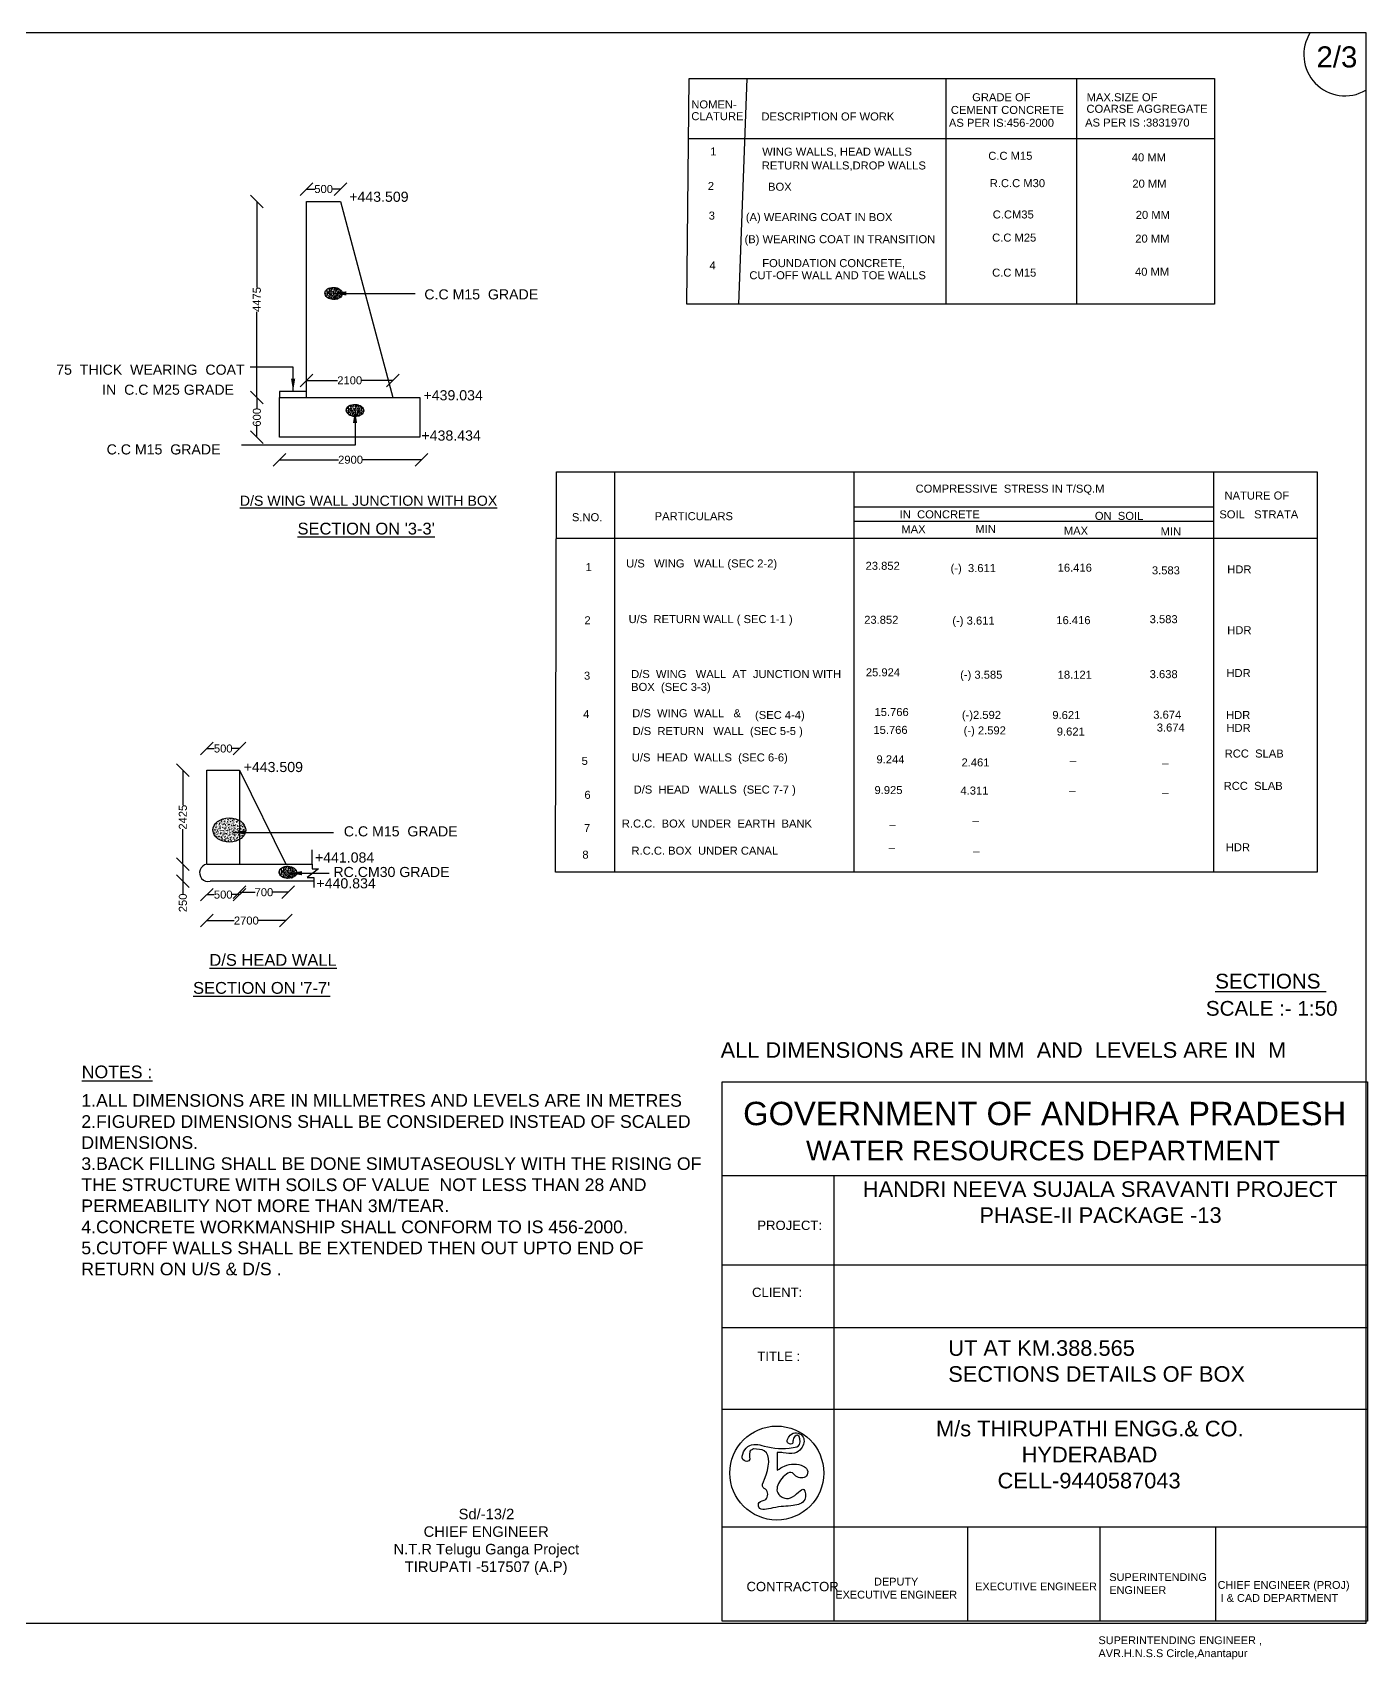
# Model space of a CAD drawing. Header units: millimetres. Extents: x 3470 to 9272, y 2810 to 6671.
# Drawn here: x 6104 to 9272, y 2810 to 6671 of the extents above; entities that cross this region are included whole.
import ezdxf

# ---------------------------------------------------------------- set-up
doc = ezdxf.new("R2010")
doc.units = ezdxf.units.MM
doc.header["$MEASUREMENT"] = 0
for name, color, linetype in [('DIMENSIONS', 7, 'Continuous'), ('DRAWING', 2, 'Continuous'), ('TEXT', 7, 'Continuous')]:
    doc.layers.add(name, color=color, linetype=linetype)
doc.styles.get("Standard").update_dxf_attribs({"font": 'arial.ttf', "height": 19})
doc.dimstyles.get("Standard").update_dxf_attribs({"dimtxt": 24, "dimasz": 30, "dimexe": 0.18, "dimexo": 0.0625, "dimgap": 0.09, "dimtad": 0, "dimdec": 0, "dimzin": 0, "dimdsep": 46, "dimtxsty": 'Standard', "dimblk": 'OBLIQUE', "dimcen": 0.09, "dimse1": 1, "dimse2": 1, "dimadec": 0, "dimazin": 0, "dimtfac": 1, "dimtdec": 0, "dimtofl": 0, "dimtmove": 0, "dimatfit": 3, "dimfxl": 1, "dimtolj": 1, "dimtzin": 0, "dimarcsym": 0})
pattern_1 = [(50, (0, 0), (7.172602, -0.6275213), [0.75, -8.25]), (355, (0, 0), (-1.3875133, 7.5219213), [0.6, -6.6]), (100.4514, (0.598, -0.052), (5.785094, 6.8943954), [0.637402, -7.011421]), (46.1842, (0, 2), (10.6724105, -1.65519), [1.125, -12.375]), (96.6356, (0.889, 1.862), (9.346627, 9.741179), [0.956103, -10.51713]), (351.1842, (0, 2), (9.34662, 9.741186), [0.9, -9.9]), (21, (1, 1.5), (5.9690705, -4.026189), [0.75, -8.25]), (326, (1, 1.5), (2.433153, 7.2515005), [0.6, -6.6]), (71.4514, (1.4974, 1.1645), (8.402226, 3.225305), [0.637402, -7.011421]), (37.5, (0, 0), (0.12159855, 3.3289385), [0, -6.52, 0, -6.7, 0, -6.625]), (7.5, (0, 0), (2.6306954, 3.9441171), [0, -3.82, 0, -6.37, 0, -2.525]), (327.5, (-2.23, 0), (5.3382244, -0.2255487), [0, -2.5, 0, -7.8, 0, -10.35]), (317.5, (-3.23, 0), (5.8318617, 1.0010498), [0, -3.25, 0, -5.18, 0, -7.35])]

# ---------------------------------------------------------------- blocks, each defined once
blk = doc.blocks.new('_Oblique')
at = {"color": 0, "linetype": 'ByBlock', "lineweight": -2}
blk.add_line((-0.5, -0.5), (0.5, 0.5), dxfattribs=at)
blk = doc.blocks.new('*D14')
at = {"layer": 'Defpoints', "color": 0}
for p in [(6835.1, 6299.9), (6754.3, 6270.5), (6835.1, 6270.5)]:
    blk.add_point(p, dxfattribs=at)
at = {"layer": 'DIMENSIONS', "color": 0, "lineweight": -2}
for p, q in [((6754.3, 6299.9), (6773.7, 6299.9)), ((6835.1, 6299.9), (6815.8, 6299.9))]:
    blk.add_line(p, q, dxfattribs=at)
at = {"layer": 'DIMENSIONS', "color": 0, "lineweight": -2, "xscale": 30, "yscale": 30, "zscale": 30, "rotation": 180}
blk.add_blockref('_Oblique', (6754.3, 6299.9), dxfattribs=at)
at = {"layer": 'DIMENSIONS', "color": 0, "lineweight": -2, "xscale": 30, "yscale": 30, "zscale": 30}
blk.add_blockref('_Oblique', (6835.1, 6299.9), dxfattribs=at)
at = {"layer": 'DIMENSIONS', "color": 0, "insert": (6794.7, 6299.9), "char_height": 19, "attachment_point": 5}
blk.add_mtext('\\A1;500', dxfattribs=at)
blk = doc.blocks.new('*D15')
at = {"layer": 'Defpoints', "color": 0}
for p in [(6754.3, 6270.5), (6636.3, 5805), (6754.3, 5805)]:
    blk.add_point(p, dxfattribs=at)
at = {"layer": 'DIMENSIONS', "color": 0, "lineweight": -2}
for p, q in [((6636.3, 6270.5), (6636.3, 6066.6)), ((6636.3, 5805), (6636.3, 6008.8))]:
    blk.add_line(p, q, dxfattribs=at)
at = {"layer": 'DIMENSIONS', "color": 0, "lineweight": -2, "xscale": 30, "yscale": 30, "zscale": 30}
for p, rotation in [((6636.3, 6270.5), 90), ((6636.3, 5805), 270)]:
    blk.add_blockref('_Oblique', p, dxfattribs=dict(at, rotation=rotation))
at = {"layer": 'DIMENSIONS', "color": 0, "insert": (6636.3, 6037.7), "char_height": 19, "attachment_point": 5, "rotation": 90}
blk.add_mtext('\\A1;4475', dxfattribs=at)
blk = doc.blocks.new('*D16')
at = {"layer": 'Defpoints', "color": 0}
for p in [(6690.3, 5805), (6636.3, 5711), (6690.3, 5711)]:
    blk.add_point(p, dxfattribs=at)
at = {"layer": 'DIMENSIONS', "color": 0, "lineweight": -2}
for p, q in [((6636.3, 5805), (6636.3, 5779.1)), ((6636.3, 5711), (6636.3, 5736.9))]:
    blk.add_line(p, q, dxfattribs=at)
at = {"layer": 'DIMENSIONS', "color": 0, "lineweight": -2, "xscale": 30, "yscale": 30, "zscale": 30}
for p, rotation in [((6636.3, 5805), 90), ((6636.3, 5711), 270)]:
    blk.add_blockref('_Oblique', p, dxfattribs=dict(at, rotation=rotation))
at = {"layer": 'DIMENSIONS', "color": 0, "insert": (6636.3, 5758), "char_height": 19, "attachment_point": 5, "rotation": 90}
blk.add_mtext('\\A1;600', dxfattribs=at)
blk = doc.blocks.new('*D17')
at = {"layer": 'Defpoints', "color": 0}
for p in [(6959, 5845.7), (6754.3, 5812.2), (6959, 5805)]:
    blk.add_point(p, dxfattribs=at)
at = {"layer": 'DIMENSIONS', "color": 0, "lineweight": -2}
for p, q in [((6754.3, 5845.7), (6828, 5845.7)), ((6959, 5845.7), (6885.2, 5845.7))]:
    blk.add_line(p, q, dxfattribs=at)
at = {"layer": 'DIMENSIONS', "color": 0, "lineweight": -2, "xscale": 30, "yscale": 30, "zscale": 30, "rotation": 180}
blk.add_blockref('_Oblique', (6754.3, 5845.7), dxfattribs=at)
at = {"layer": 'DIMENSIONS', "color": 0, "lineweight": -2, "xscale": 30, "yscale": 30, "zscale": 30}
blk.add_blockref('_Oblique', (6959, 5845.7), dxfattribs=at)
at = {"layer": 'DIMENSIONS', "color": 0, "insert": (6856.6, 5845.7), "char_height": 19, "attachment_point": 5}
blk.add_mtext('\\A1;2100', dxfattribs=at)
blk = doc.blocks.new('*D18')
at = {"layer": 'Defpoints', "color": 0}
for p in [(6690.3, 5711), (7026.9, 5702.9), (7026.9, 5657.3)]:
    blk.add_point(p, dxfattribs=at)
at = {"layer": 'DIMENSIONS', "color": 0, "lineweight": -2}
for p, q in [((6690.3, 5657.3), (6830, 5657.3)), ((7026.9, 5657.3), (6887.2, 5657.3))]:
    blk.add_line(p, q, dxfattribs=at)
at = {"layer": 'DIMENSIONS', "color": 0, "lineweight": -2, "xscale": 30, "yscale": 30, "zscale": 30, "rotation": 180}
blk.add_blockref('_Oblique', (6690.3, 5657.3), dxfattribs=at)
at = {"layer": 'DIMENSIONS', "color": 0, "lineweight": -2, "xscale": 30, "yscale": 30, "zscale": 30}
blk.add_blockref('_Oblique', (7026.9, 5657.3), dxfattribs=at)
at = {"layer": 'DIMENSIONS', "color": 0, "insert": (6858.6, 5657.3), "char_height": 19, "attachment_point": 5}
blk.add_mtext('\\A1;2900', dxfattribs=at)
blk = doc.blocks.new('*D36')
at = {"layer": 'Defpoints', "color": 0}
for p in [(6595.2, 4971.8), (6517.6, 4920.3), (6595.2, 4920.3)]:
    blk.add_point(p, dxfattribs=at)
at = {"layer": 'DIMENSIONS', "color": 0, "lineweight": -2}
for p, q in [((6517.6, 4971.8), (6535.3, 4971.8)), ((6595.2, 4971.8), (6577.4, 4971.8))]:
    blk.add_line(p, q, dxfattribs=at)
at = {"layer": 'DIMENSIONS', "color": 0, "lineweight": -2, "xscale": 30, "yscale": 30, "zscale": 30, "rotation": 180}
blk.add_blockref('_Oblique', (6517.6, 4971.8), dxfattribs=at)
at = {"layer": 'DIMENSIONS', "color": 0, "lineweight": -2, "xscale": 30, "yscale": 30, "zscale": 30}
blk.add_blockref('_Oblique', (6595.2, 4971.8), dxfattribs=at)
at = {"layer": 'DIMENSIONS', "color": 0, "insert": (6556.4, 4971.8), "char_height": 19, "attachment_point": 5}
blk.add_mtext('\\A1;500', dxfattribs=at)
blk = doc.blocks.new('*D37')
at = {"layer": 'Defpoints', "color": 0}
for p in [(6517.6, 4920.3), (6460.7, 4697.4), (6517.6, 4697.4)]:
    blk.add_point(p, dxfattribs=at)
at = {"layer": 'DIMENSIONS', "color": 0, "lineweight": -2}
for p, q in [((6460.7, 4920.3), (6460.7, 4837.6)), ((6460.7, 4697.4), (6460.7, 4780.2))]:
    blk.add_line(p, q, dxfattribs=at)
at = {"layer": 'DIMENSIONS', "color": 0, "lineweight": -2, "xscale": 30, "yscale": 30, "zscale": 30}
for p, rotation in [((6460.7, 4920.3), 90), ((6460.7, 4697.4), 270)]:
    blk.add_blockref('_Oblique', p, dxfattribs=dict(at, rotation=rotation))
at = {"layer": 'DIMENSIONS', "color": 0, "insert": (6460.7, 4808.9), "char_height": 19, "attachment_point": 5, "rotation": 90}
blk.add_mtext('\\A1;2425', dxfattribs=at)
blk = doc.blocks.new('*D38')
at = {"layer": 'Defpoints', "color": 0}
for p in [(6517.6, 4697.4), (6460.7, 4656.7), (6517.6, 4656.7)]:
    blk.add_point(p, dxfattribs=at)
at = {"layer": 'DIMENSIONS', "color": 0, "lineweight": -2}
for p, q in [((6460.7, 4697.4), (6460.7, 4656.7)), ((6460.7, 4656.7), (6460.7, 4626.7))]:
    blk.add_line(p, q, dxfattribs=at)
at = {"layer": 'DIMENSIONS', "color": 0, "lineweight": -2, "xscale": 30, "yscale": 30, "zscale": 30}
for p, rotation in [((6460.7, 4697.4), 90), ((6460.7, 4656.7), 270)]:
    blk.add_blockref('_Oblique', p, dxfattribs=dict(at, rotation=rotation))
at = {"layer": 'DIMENSIONS', "color": 0, "insert": (6460.7, 4605.5), "char_height": 19, "attachment_point": 5, "rotation": 90}
blk.add_mtext('\\A1;250', dxfattribs=at)
blk = doc.blocks.new('*D39')
at = {"layer": 'Defpoints', "color": 0}
for p in [(6517.6, 4697.4), (6595.2, 4697.4), (6595.2, 4625)]:
    blk.add_point(p, dxfattribs=at)
at = {"layer": 'DIMENSIONS', "color": 0, "lineweight": -2}
for p, q in [((6517.6, 4625), (6535.3, 4625)), ((6595.2, 4625), (6577.4, 4625))]:
    blk.add_line(p, q, dxfattribs=at)
at = {"layer": 'DIMENSIONS', "color": 0, "lineweight": -2, "xscale": 30, "yscale": 30, "zscale": 30, "rotation": 180}
blk.add_blockref('_Oblique', (6517.6, 4625), dxfattribs=at)
at = {"layer": 'DIMENSIONS', "color": 0, "lineweight": -2, "xscale": 30, "yscale": 30, "zscale": 30}
blk.add_blockref('_Oblique', (6595.2, 4625), dxfattribs=at)
at = {"layer": 'DIMENSIONS', "color": 0, "insert": (6556.4, 4625), "char_height": 19, "attachment_point": 5}
blk.add_mtext('\\A1;500', dxfattribs=at)
blk = doc.blocks.new('*D40')
at = {"layer": 'Defpoints', "color": 0}
for p in [(6595.4, 4697.4), (6710.7, 4692.5), (6710.7, 4630.7)]:
    blk.add_point(p, dxfattribs=at)
at = {"layer": 'DIMENSIONS', "color": 0, "lineweight": -2}
for p, q in [((6595.4, 4630.7), (6632.1, 4630.7)), ((6710.7, 4630.7), (6674, 4630.7))]:
    blk.add_line(p, q, dxfattribs=at)
at = {"layer": 'DIMENSIONS', "color": 0, "lineweight": -2, "xscale": 30, "yscale": 30, "zscale": 30, "rotation": 180}
blk.add_blockref('_Oblique', (6595.4, 4630.7), dxfattribs=at)
at = {"layer": 'DIMENSIONS', "color": 0, "lineweight": -2, "xscale": 30, "yscale": 30, "zscale": 30}
blk.add_blockref('_Oblique', (6710.7, 4630.7), dxfattribs=at)
at = {"layer": 'DIMENSIONS', "color": 0, "insert": (6653, 4630.7), "char_height": 19, "attachment_point": 5}
blk.add_mtext('\\A1;700', dxfattribs=at)
blk = doc.blocks.new('*D41')
at = {"layer": 'Defpoints', "color": 0}
for p in [(6517.6, 4697.4), (6704.9, 4697.4), (6704.9, 4563.4)]:
    blk.add_point(p, dxfattribs=at)
at = {"layer": 'DIMENSIONS', "color": 0, "lineweight": -2}
for p, q in [((6517.6, 4563.4), (6582.7, 4563.4)), ((6704.9, 4563.4), (6639.9, 4563.4))]:
    blk.add_line(p, q, dxfattribs=at)
at = {"layer": 'DIMENSIONS', "color": 0, "lineweight": -2, "xscale": 30, "yscale": 30, "zscale": 30, "rotation": 180}
blk.add_blockref('_Oblique', (6517.6, 4563.4), dxfattribs=at)
at = {"layer": 'DIMENSIONS', "color": 0, "lineweight": -2, "xscale": 30, "yscale": 30, "zscale": 30}
blk.add_blockref('_Oblique', (6704.9, 4563.4), dxfattribs=at)
at = {"layer": 'DIMENSIONS', "color": 0, "insert": (6611.3, 4563.4), "char_height": 19, "attachment_point": 5}
blk.add_mtext('\\A1;2700', dxfattribs=at)

msp = doc.modelspace()

# ---------------------------------------------------------------- hatches: boundary and pattern name
at = {"layer": 'DRAWING'}
h = msp.add_hatch(dxfattribs=at)
h.set_pattern_fill('AR-CONC', color=0, style=0)
h.set_pattern_definition([(50, (108.434, 1374.0526), (7.172602, -0.6275213), [0.75, -8.25]), (355, (108.434, 1374.0526), (-1.3875133, 7.5219213), [0.6, -6.6]), (100.4514, (109.032, 1374), (5.785094, 6.8943954), [0.637402, -7.011421]), (46.1842, (108.434, 1376.0526), (10.6724105, -1.65519), [1.125, -12.375]), (96.6356, (109.323, 1375.915), (9.346627, 9.741179), [0.956103, -10.51713]), (351.1842, (108.434, 1376.053), (9.34662, 9.741186), [0.9, -9.9]), (21, (109.434, 1375.5526), (5.9690705, -4.026189), [0.75, -8.25]), (326, (109.434, 1375.5526), (2.433153, 7.2515005), [0.6, -6.6]), (71.4514, (109.9315, 1375.217), (8.402226, 3.225305), [0.637402, -7.011421]), (37.5, (108.434, 1374.0526), (0.12159855, 3.3289385), [0, -6.52, 0, -6.7, 0, -6.625]), (7.5, (108.434, 1374.0526), (2.6306954, 3.9441171), [0, -3.82, 0, -6.37, 0, -2.525]), (327.5, (106.204, 1374.0526), (5.3382244, -0.2255487), [0, -2.5, 0, -7.8, 0, -10.35]), (317.5, (105.204, 1374.0526), (5.8318617, 1.0010498), [0, -3.25, 0, -5.18, 0, -7.35])])
edge = h.paths.add_edge_path()
edge.add_ellipse((6818.4, 6052.2), major_axis=(-20.7, 0.7), ratio=0.693595, start_angle=0, end_angle=360)
h = msp.add_hatch(dxfattribs=at)
h.set_pattern_fill('AR-CONC', color=0, style=0)
h.set_pattern_definition([(50, (159.233, 1096.1715), (7.172602, -0.6275213), [0.75, -8.25]), (355, (159.233, 1096.1715), (-1.3875133, 7.5219213), [0.6, -6.6]), (100.4514, (159.831, 1096.119), (5.785094, 6.8943954), [0.637402, -7.011421]), (46.1842, (159.233, 1098.1715), (10.6724105, -1.65519), [1.125, -12.375]), (96.6356, (160.122, 1098.034), (9.346627, 9.741179), [0.956103, -10.51713]), (351.1842, (159.233, 1098.172), (9.34662, 9.741186), [0.9, -9.9]), (21, (160.233, 1097.6715), (5.9690705, -4.026189), [0.75, -8.25]), (326, (160.233, 1097.6715), (2.433153, 7.2515005), [0.6, -6.6]), (71.4514, (160.7305, 1097.336), (8.402226, 3.225305), [0.637402, -7.011421]), (37.5, (159.233, 1096.1715), (0.12159855, 3.3289385), [0, -6.52, 0, -6.7, 0, -6.625]), (7.5, (159.233, 1096.1715), (2.6306954, 3.9441171), [0, -3.82, 0, -6.37, 0, -2.525]), (327.5, (157.003, 1096.1715), (5.3382244, -0.2255487), [0, -2.5, 0, -7.8, 0, -10.35]), (317.5, (156.003, 1096.1715), (5.8318617, 1.0010498), [0, -3.25, 0, -5.18, 0, -7.35])])
edge = h.paths.add_edge_path()
edge.add_ellipse((6869.2, 5774.3), major_axis=(-20.7, 0.7), ratio=0.693595, start_angle=0, end_angle=360)
h = msp.add_hatch(dxfattribs=at)
h.set_pattern_fill('AR-CONC', color=0, style=0)
h.set_pattern_definition(pattern_1)
edge = h.paths.add_edge_path()
edge.add_ellipse((6570.9, 4778.5), major_axis=(-38.8, -0.6), ratio=0.738592, start_angle=230.5706, end_angle=488.1013)
edge.add_line((6595.2, 4756.3), (6595.2, 4801.1))
edge = h.paths.add_edge_path()
edge.add_ellipse((6570.9, 4778.5), major_axis=(-38.8, -0.6), ratio=0.738592, start_angle=128.1013, end_angle=230.5706)
edge.add_line((6595.2, 4801.1), (6595.2, 4756.3))
h = msp.add_hatch(dxfattribs=at)
h.set_pattern_fill('AR-CONC', color=0, style=0)
h.set_pattern_definition(pattern_1)
edge = h.paths.add_edge_path()
edge.add_ellipse((6709.9, 4678.1), major_axis=(-20.7, 0.7), ratio=0.693595, start_angle=0, end_angle=360)

# ---------------------------------------------------------------- linework, layer by layer
at = {"layer": 'DIMENSIONS', "color": 0}
for points in [[(7661.9, 6562.2), (8908.8, 6562.2), (8908.8, 6026.3), (7656.4, 6026.3), (7661.9, 6562.2)], [(7799.4, 6562.2), (7779.3, 6026.3)], [(8271.6, 6562.2), (8271.6, 6026.3)], [(8581.5, 6562.2), (8581.5, 6026.3)], [(7660.4, 6419.8), (8908.8, 6419.8)], [(7347, 5628.8), (9152.2, 5628.8), (9152.2, 4678.1), (7344.8, 4678.1), (7347, 5628.8)], [(7484.7, 5628.8), (7484.7, 4678.1)], [(8052.9, 5628.8), (8052.9, 4678.1)], [(8906.3, 5628.8), (8906.3, 4678.1)], [(8052.9, 5545.3), (8906.3, 5545.3)], [(8052.9, 5511.5), (8906.3, 5511.5)], [(7346.6, 5471.4), (9152.2, 5471.4)]]:
    msp.add_lwpolyline(points, dxfattribs=at)
msp.add_arc((9218.6, 6618.9), 97.8, 147.5071, 300.0744, dxfattribs=at)
at = {"layer": 'DRAWING', "color": 0}
for points in [[(9267.6, 2895.3), (3469.7, 2895.3), (3469.7, 6671.4), (9267.6, 6671.4)], [(6690.3, 5805), (6754.3, 5805), (6754.3, 5819.5), (6690.3, 5819.5)], [(6690.3, 5805), (7022.7, 5805), (7022.7, 5711), (6690.3, 5711)]]:
    msp.add_lwpolyline(points, close=True, dxfattribs=at)
for points in [[(6754.3, 5819.5), (6754.3, 6270.5), (6835.1, 6270.5), (6959, 5805)], [(6517.6, 4697.4), (6517.6, 4920.3), (6595.2, 4920.3), (6704.9, 4697.4)], [(6595.2, 4920.3), (6595.2, 4697.4)], [(6517.6, 4697.4), (6767.8, 4697.4), (6767.8, 4731.1)], [(6767.8, 4697.4), (6767.8, 4686.5), (6782.8, 4686.5), (6755.7, 4666), (6771.1, 4666), (6771.1, 4642.2)], [(6771.1, 4656.7), (6525.1, 4656.7)]]:
    msp.add_lwpolyline(points, dxfattribs=at)
msp.add_arc((6520.9, 4677), 20.7, 99.0683, 281.8302, dxfattribs=at)
for centre, major_axis, ratio in [((6818.4, 6052.2), (-20.7, 0.7), 0.693595), ((6869.2, 5774.3), (-20.7, 0.7), 0.693595), ((6570.9, 4778.5), (-38.8, -0.6), 0.738592), ((6709.9, 4678.1), (-20.7, 0.7), 0.693595)]:
    msp.add_ellipse(centre, major_axis=major_axis, ratio=ratio, dxfattribs=at)
at = {"layer": 'TEXT', "color": 0}
msp.add_lwpolyline([(7740.4, 4180.6), (9271.8, 4180.6), (9271.8, 2900.3), (7740.4, 2900.3)], close=True, dxfattribs=at)
for points in [[(7740.4, 3958.3), (9271.8, 3958.3)], [(8005.5, 3958.3), (8005.5, 2900.3)], [(7740.4, 3746), (9271.8, 3746)], [(7740.4, 3597.7), (9271.8, 3597.7)], [(7740.4, 3403.7), (9271.8, 3403.7)], [(7871.2, 3300.6), (7871.2, 3258.9)], [(7740.4, 3124.7), (9271.8, 3124.7)], [(8322.7, 3124.7), (8322.7, 2900.3)], [(8637.6, 2900.3), (8637.6, 3124.7)], [(8911.5, 3124.7), (8911.5, 2900.3)]]:
    msp.add_lwpolyline(points, dxfattribs=at)
msp.add_circle((7870.1, 3252.1), 111.5, dxfattribs=at)
for points in [[(7815.1, 3309.5), (7805.8, 3302.2), (7804, 3281), (7792.7, 3281.5), (7801.4, 3314.7), (7839.9, 3316.2), (7908.9, 3312.4), (7924.3, 3320.2), (7919.1, 3341.8), (7908.6, 3330.4), (7907.4, 3322), (7897.5, 3322.6), (7904.8, 3344.1), (7920.8, 3346.8), (7932.7, 3337.5), (7928.1, 3310.3), (7912.1, 3299.3), (7885.4, 3300.3), (7871.2, 3300.6)], [(7871.2, 3258.9), (7888.7, 3268.7), (7933, 3268.7), (7942.5, 3259.9), (7940.2, 3244.8), (7915.5, 3244.8), (7907, 3252.2), (7878.9, 3235.1), (7872.5, 3204.8), (7902.6, 3193), (7934.5, 3212.8), (7936.3, 3189.4), (7909.3, 3175), (7860.9, 3169.3), (7827.7, 3171.1), (7828.2, 3182.2), (7843.9, 3189.4), (7843.2, 3214), (7837.8, 3217.4), (7840.8, 3237.4), (7840.3, 3304.7), (7815.1, 3309.5)]]:
    msp.add_spline(points, degree=3, dxfattribs=at)

# ---------------------------------------------------------------- texts
at = {"layer": 'DIMENSIONS', "color": 0}
for s, height, p in [('2/3', 50, (9150.8, 6588.6)), ('GRADE OF', 19, (8333.8, 6508.3)), ('MAX.SIZE OF', 19, (8605.4, 6508.3)), ('NOMEN-', 19, (7667.3, 6491.3)), ('CEMENT CONCRETE', 19, (8283.2, 6478.2)), ('COARSE AGGREGATE', 19, (8605, 6480.9)), ('CLATURE', 19, (7667.3, 6463.4)), ('DESCRIPTION OF WORK', 19, (7833.6, 6462.7)), ('AS PER IS:456-2000', 19, (8278.6, 6447.7)), ('AS PER IS :3831970', 19, (8601.8, 6448.2)), ('1', 19, (7712, 6379.6)), ('WING WALLS, HEAD WALLS ', 19, (7835.5, 6379.2)), ('C.C M15', 19, (8372, 6369.3)), ('40 MM', 19, (8712.6, 6365.7)), ('RETURN WALLS,DROP WALLS', 19, (7834.6, 6346.4)), ('2', 19, (7706.4, 6297.7)), ('BOX', 19, (7849.4, 6295.9)), ('R.C.C M30', 19, (8375.5, 6304.4)), ('20 MM', 19, (8713.9, 6303.3)), ('3', 19, (7708.5, 6227.4)), ('(A) WEARING COAT IN BOX', 19, (7796.6, 6223.9)), ('C.CM35', 19, (8382.6, 6230.1)), ('20 MM', 19, (8722, 6229.1)), ('(B) WEARING COAT IN TRANSITION', 19, (7793.5, 6171.4)), ('C.C M25', 19, (8381.2, 6175.2)), ('20 MM', 19, (8720.8, 6172.8)), ('4', 19, (7710.5, 6109.3)), ('CUT-OFF WALL AND TOE WALLS', 19, (7805.1, 6085.8)), ('FOUNDATION CONCRETE,', 19, (7835.6, 6114.6)), ('C.C M15', 19, (8381.2, 6092)), ('40 MM', 19, (8720.2, 6094.2)), ('COMPRESSIVE  STRESS IN T/SQ.M', 19, (8199.5, 5579.3)), ('NATURE OF ', 19, (8932.7, 5562.9)), ('S.NO.', 19, (7383.9, 5511.5)), ('PARTICULARS', 19, (7580.3, 5513.9)), ('IN  CONCRETE', 19, (8161.8, 5518.3)), ('ON  SOIL', 19, (8624.9, 5514.6)), ('SOIL   STRATA', 19, (8920.3, 5518.3)), ('MAX', 19, (8165.7, 5483)), ('MIN', 19, (8341.3, 5483.8)), ('MAX', 19, (8551.3, 5479.2)), ('MIN', 19, (8780.9, 5477.7)), ('1', 19, (7416.4, 5393.1)), ('U/S   WING   WALL (SEC 2-2)', 19, (7512.6, 5401.7)), ('23.852', 19, (8080.8, 5396.1)), ('(-)  3.611', 19, (8282.5, 5390.7)), ('16.416', 19, (8536.7, 5391.6)), ('HDR', 19, (8939.1, 5387.7)), ('3.583', 19, (8760.3, 5385.3)), ('2', 19, (7413.6, 5266.8)), ('U/S  RETURN WALL ( SEC 1-1 )', 19, (7518.5, 5269.6)), ('23.852', 19, (8077.5, 5268)), ('(-) 3.611', 19, (8286.7, 5266.1)), ('16.416', 19, (8533.5, 5267.1)), ('3.583', 19, (8755, 5269.4)), ('HDR', 19, (8939.1, 5243.3)), ('3', 19, (7412.6, 5135.3)), ('D/S  WING   WALL  AT  JUNCTION WITH', 19, (7524.4, 5139.2)), ('25.924', 19, (8081.5, 5143.3)), ('(-) 3.585', 19, (8305.2, 5137.6)), ('18.121', 19, (8536.7, 5137.6)), ('3.638', 19, (8755, 5138.9)), ('HDR', 19, (8937.2, 5141.6)), ('BOX  (SEC 3-3)', 19, (7524.4, 5108.6)), ('4', 19, (7410.7, 5044.3)), ('D/S  WING  WALL   &', 19, (7527, 5046.2)), ('(SEC 4-4)', 19, (7818.5, 5042)), ('15.766', 19, (8102, 5049)), ('(-)2.592', 19, (8309.3, 5042.2)), ('9.621', 19, (8524, 5041.8)), ('3.674', 19, (8763.5, 5042.7)), ('HDR', 19, (8936.3, 5041.9)), ('D/S  RETURN   WALL  (SEC 5-5 )', 19, (7527.8, 5003.9)), ('15.766', 19, (8099.4, 5006.6)), ('(-) 2.592', 19, (8313.5, 5005.4)), ('9.621', 19, (8534.6, 5002.7)), ('3.674', 19, (8771.9, 5012.2)), ('HDR', 19, (8937.2, 5011.4)), ('5', 19, (7406.9, 4933)), ('U/S  HEAD  WALLS  (SEC 6-6)', 19, (7526.1, 4941.2)), ('9.244', 19, (8106.7, 4936.7)), ('2.461', 19, (8308.5, 4929.4)), ('RCC  SLAB', 19, (8933, 4950.5)), ('_', 19, (8565.7, 4946.3)), ('_', 19, (8784.7, 4939.5)), ('6', 19, (7413.6, 4852.4)), ('D/S  HEAD   WALLS  (SEC 7-7 )', 19, (7530.4, 4865)), ('9.925', 19, (8102, 4863.8)), ('4.311', 19, (8306, 4862.6)), ('_', 19, (8564, 4875.1)), ('_', 19, (8784.7, 4870)), ('RCC  SLAB', 19, (8930.6, 4873.8)), ('7', 19, (7412.6, 4773.7)), ('R.C.C.  BOX  UNDER  EARTH  BANK', 19, (7502.4, 4784.3)), ('_', 19, (8137.5, 4793.6)), ('_', 19, (8334.7, 4803.8)), ('8', 19, (7408.7, 4710.4)), ('R.C.C. BOX  UNDER CANAL', 19, (7525.3, 4719.9)), ('_', 19, (8135.9, 4739.3)), ('_', 19, (8336.4, 4730.9)), ('HDR', 19, (8935.7, 4728)), ('%%UNOTES :', 30, (6220.6, 4189.3))]:
    msp.add_text(s, height=height, dxfattribs=at).set_placement(p)
at = {"layer": 'DIMENSIONS', "color": 0, "attachment_point": 1}
for s, insert, char_height, width in [('1.ALL DIMENSIONS ARE IN MILLMETRES AND LEVELS ARE IN METRES  \\P2.FIGURED DIMENSIONS SHALL BE CONSIDERED INSTEAD OF SCALED DIMENSIONS. \\P3.BACK FILLING SHALL BE DONE SIMUTASEOUSLY WITH THE RISING OF THE STRUCTURE WITH SOILS OF VALUE  NOT LESS THAN 28 AND PERMEABILITY NOT MORE THAN 3M/TEAR. \\P4.CONCRETE WORKMANSHIP SHALL CONFORM TO IS 456-2000. \\P5.CUTOFF WALLS SHALL BE EXTENDED THEN OUT UPTO END OF RETURN ON U/S & D/S .', (6219.7, 4151.5), 30, 1470.426), ('\\pi176.1;Sd/-13/2\\P\\pi93.047;CHIEF ENGINEER  \\P\\pi21.543;N.T.R Telugu Ganga Project  \\P\\pi48.325;TIRUPATI -517507 (A.P)', (6939, 3167.3), 25, 480.807)]:
    msp.add_mtext(s, dxfattribs=dict(at, insert=insert, char_height=char_height, width=width))
at = {"layer": 'TEXT', "color": 0}
for s, height, p in [('+443.509', 24, (6855.5, 6269.6)), ('C.C M15  GRADE', 24, (7033.7, 6037.9)), ('75  THICK  WEARING  COAT', 24, (6160.2, 5859.1)), ('IN  C.C M25 GRADE', 24, (6269.1, 5811.6)), ('+439.034', 24, (7031.7, 5798.4)), ('+438.434', 24, (7026.9, 5702.9)), ('C.C M15  GRADE', 24, (6279.8, 5669.9)), ('%%UD/S WING WALL JUNCTION WITH BOX', 24, (6595.9, 5548.1)), ("%%USECTION ON '3-3'", 28, (6732.8, 5479.9)), ('+443.509', 24, (6604.9, 4916)), ('C.C M15  GRADE', 24, (6842.6, 4763.3)), ('+441.084', 24, (6774.1, 4701.2)), ('RC.CM30 GRADE', 24, (6817.9, 4666.8)), ('+440.834', 24, (6777.7, 4639.9)), ('%%UD/S HEAD WALL', 28, (6523.6, 4456.1)), ("%%USECTION ON '7-7'", 28, (6484.8, 4389.7)), ('%%USECTIONS ', 35, (8910.5, 4402.2)), ('SCALE :- 1:50 ', 35, (8888.3, 4337.6)), ('ALL DIMENSIONS ARE IN MM  AND  LEVELS ARE IN  M', 37.029, (7736.8, 4237.7))]:
    msp.add_text(s, height=height, dxfattribs=at).set_placement(p)
at = {"layer": 'TEXT', "color": 0, "attachment_point": 1}
for s, insert, char_height, width in [('\\pi29.966;{\\H1.5x;GOVERNMENT OF ANDHRA PRADESH}  \\P\\pi179.24;{\\H1.25x;WATER RESOURCES DEPARTMENT }', (7760.3, 4133.3), 37.029, 1480.869), ('\\pi2.589;HANDRI NEEVA SUJALA SRAVANTI PROJECT \\P\\pi279.08;PHASE-II PACKAGE -13', (8071.8, 3944.6), 37.029, 1126.777), ('PROJECT:', (7824, 3851.2), 22.22, 227.92), ('CLIENT:', (7811.4, 3692.2), 22.22, 227.92), ('UT AT KM.388.565\\PSECTIONS DETAILS OF BOX ', (8277.1, 3567.4), 37.029, 905.362), ('TITLE :', (7823.9, 3540.4), 22.22, 227.92), ('\\pi4.1676;M/s THIRUPATHI ENGG.& CO. \\P\\pi207.47;HYDERABAD   \\P\\pi150.3;CELL-9440587043', (8243.8, 3376.2), 37.029, 729.993), ('SUPERINTENDING \\PENGINEER ', (8659.2, 3014.4), 18.514, 229.936), ('CONTRACTOR ', (7798.2, 2993.8), 22.217, 227.92), ('\\pi165.2;DEPUTY \\P\\pi73.3;EXECUTIVE ENGINEER ', (7935.8, 3003.6), 18.514, 433.106), ('EXECUTIVE ENGINEER', (8340.9, 2992.2), 18.514, 288.737), ('CHIEF ENGINEER (PROJ)\\P I & CAD DEPARTMENT ', (8916.2, 2995.7), 18.514, 312.518), ('SUPERINTENDING ENGINEER ,\\PAVR.H.N.S.S Circle,Anantapur', (8633.5, 2864.5), 18.514, 572.007)]:
    msp.add_mtext(s, dxfattribs=dict(at, insert=insert, char_height=char_height, width=width))

# ---------------------------------------------------------------- dimensions: what is measured, and where the dimension line sits
at = {"layer": 'DIMENSIONS', "color": 0}
for base, p1, p2, text, picture, middle in [((6835.1, 6299.9), (6754.3, 6270.5), (6835.1, 6270.5), '500', '*D14', (6794.7, 6299.9)), ((6959, 5845.7), (6754.3, 5812.2), (6959, 5805), '2100', '*D17', (6856.6, 5845.7)), ((7026.9, 5657.3), (6690.3, 5711), (7026.9, 5702.9), '2900', '*D18', (6858.6, 5657.3)), ((6595.2, 4971.8), (6517.6, 4920.3), (6595.2, 4920.3), '500', '*D36', (6556.4, 4971.8)), ((6595.2, 4625), (6517.6, 4697.4), (6595.2, 4697.4), '500', '*D39', (6556.4, 4625)), ((6704.9, 4563.4), (6517.6, 4697.4), (6704.9, 4697.4), '2700', '*D41', (6611.3, 4563.4)), ((6710.7, 4630.7), (6595.4, 4697.4), (6710.7, 4692.5), '700', '*D40', (6653, 4630.7))]:
    dim = msp.add_linear_dim(base=base, p1=p1, p2=p2, text=text, dimstyle='Standard', dxfattribs=at)
    dim.commit()
    dim.dimension.update_dxf_attribs({"geometry": picture, "text_midpoint": middle})
for base, p1, p2, text, picture, middle in [((6636.3, 5805), (6754.3, 6270.5), (6754.3, 5805), '4475', '*D15', (6636.3, 6037.7)), ((6636.3, 5711), (6690.3, 5805), (6690.3, 5711), '600', '*D16', (6636.3, 5758)), ((6460.7, 4697.4), (6517.6, 4920.3), (6517.6, 4697.4), '2425', '*D37', (6460.7, 4808.9)), ((6460.7, 4656.7), (6517.6, 4697.4), (6517.6, 4656.7), '250', '*D38', (6460.7, 4605.5))]:
    dim = msp.add_linear_dim(base=base, p1=p1, p2=p2, angle=90, text=text, dimstyle='Standard', dxfattribs=at)
    dim.commit()
    dim.dimension.update_dxf_attribs({"geometry": picture, "text_midpoint": middle})

# ---------------------------------------------------------------- leaders
for points in [[(6818.4, 6052.2), (7011.6, 6052.2)], [(6869.2, 5774.3), (6869.2, 5692.1), (6599.9, 5692.1)], [(6578.9, 4772.8), (6818.3, 4772.8)], [(6713.3, 4675.9), (6808, 4675.9)]]:
    msp.add_leader(points, dimstyle='Standard', override={"dimgap": 0.09, "dimtad": 0}, dxfattribs=at)
at = {"layer": 'DIMENSIONS'}
msp.add_leader([(6722.3, 5819.5), (6722.3, 5877.3), (6620.2, 5877.3)], dimstyle='Standard', override={"dimgap": 0.09, "dimtad": 0}, dxfattribs=at)

doc.saveas('drawing.dxf')
